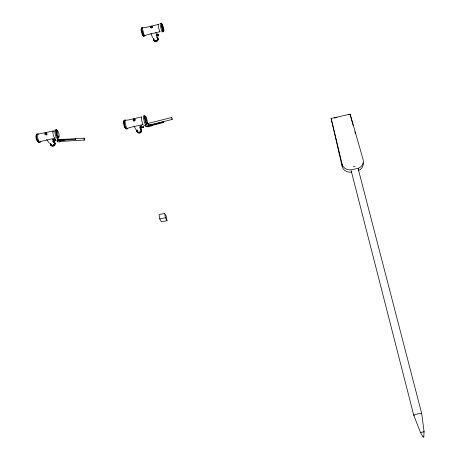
<?xml version="1.0" encoding="UTF-8"?>
<svg xmlns="http://www.w3.org/2000/svg" width="460" height="460" viewBox="0 0 460 460"><rect width="100%" height="100%" fill="white"/><g stroke="black" fill="none" stroke-linecap="round" stroke-linejoin="round"><path stroke-width="0.69" d="M351.888 172.017A8.067 7.251 -4.1 0 1 342.223 166.675L331.131 118.433L350.146 114.155L363.135 159.643A8.366 7.504 -3.7 0 1 358.443 168.256L358.421 170.579A8.32 7.463 -3.6 0 0 363.256 162.852M55.907 140.685L55.93 140.921M59.846 139.696L59.932 139.524M60.087 141.553L60.07 141.226M351.129 170.551L413.712 415.081L420.492 432.457L423.062 436.988L423.74 436.897L424.097 431.762L421.699 413.528L358.236 168.992M145.659 125.724L145.975 126.437L148.275 126.695L148.35 124.896M56.005 140.961L55.965 140.438M53.17 141.404L53.124 141.749M163.317 121.796L163.495 122.521L163.317 121.796L151.742 124.712L151.995 125.39L163.495 122.521M140.242 126.005L140.254 126.201M54.309 140.294C54.366 138.609 55.723 141.065 54.217 140.145M54.74 139.667C56.005 140.087 54.125 141.272 54.481 140.007M60.053 140.794C60.329 143.06 56.356 141.968 57.609 139.725L60.369 139.518L59.116 139.587M75.612 139.064C75.612 138.023 75.67 140.122 75.676 139.087M147.373 126.592L148.275 126.695A0.65 0.391 -23.5 0 1 147.373 126.592L147.395 126.598M147.643 123.447L148.177 124.137M53.096 139.495L53.452 139.604M143.215 127.454L142.692 127.213L143.158 127.696L142.537 127.529L143.209 127.385M59.88 139.593L60.116 140.415L57.69 140.633L63.767 140.248L63.997 139.23L59.944 139.472L60.053 140.547M59.19 140.449C60.427 140.3 60.392 140.087 60.087 141.128M84.168 138.167L84.284 140.059L84.168 138.167L57.609 139.725M147.74 123.504L171.678 117.484L172.092 118.157L172.172 119.45L148.292 125.436M171.678 117.484L171.597 118.03M60.157 140.386L59.817 140.375M157.659 34.385L157.947 35.696M421.509 413.678L420.687 413.408L417.916 413.816L413.712 415.081L414.149 415.219M423.068 437L423.993 436.81M63.698 139.391L63.997 139.23M423.804 431.905L424.097 431.762L420.687 432.503M143.94 35.96L147.28 34.73L159.879 31.74M39.169 142.226L42.475 141.03L54.987 138.167M353.222 166.761L355.062 166.353M148.591 125.126L151.627 124.367L151.99 125.402M145.975 126.437L148.298 125.85M148.275 125.954L154.583 124.373M155.946 124.027L160.028 123.004M148.137 126.793L152.116 125.798L151.823 124.735M158.211 24.483L145.601 27.485L142.065 27.887M53.193 131.002L37.852 134.182M141.415 116.972L128.231 119.997L125.149 120.324M54.154 139.587L55.033 139.386L55.286 140.679C53.601 141.806 54.326 137.942 54.407 140.881M54.28 139.765L55.16 139.564M54.28 140.697L55.286 140.679M331.148 118.766L331.683 118.645M334.42 118.03L337.157 117.415M348.784 114.799L350.152 114.488L350.146 114.155M358.443 168.256L351.865 169.7A8.113 7.285 -4.2 0 1 342.148 164.341L331.131 118.433M164.674 213.388L159.074 214.613L159.769 218.971L161.437 221.881L167.003 220.662L166.296 216.338L164.674 213.388L165.381 217.741L167.003 220.662M159.769 218.971L165.381 217.741M60.059 140.432L59.461 140.449L59.8 140.461M84.284 140.059L60.024 141.462M75.67 139.432L63.9 140.11L63.911 139.782L68.736 139.483M60.03 140.242L57.667 140.38L57.523 139.501L57.494 140.076M64.066 140.093L60.018 140.329L59.995 139.961M148.275 126L148.304 126A0.65 0.391 -23.5 0 1 148.287 126.713M172.172 119.45L171.844 119.013M53.061 141.806L52.67 141.26M140.11 128.432L139.576 126.891M55.004 140.104C54.562 143.779 53.124 137.252 54.47 139.903M54.245 140.035C55.487 139.909 53.302 139.558 54.809 139.788M52.641 139.524L52.365 140.053M54.205 139.984L54.608 140.202L54.843 139.846M46.598 139.483L49.404 143.307M156.751 36.593L156.176 34.454M63.854 140.076L63.888 139.426L63.911 139.782M140.8 128.231L140.645 127.863M59.19 140.455L59.116 139.547M53.59 141.513L53.383 141.053M147.924 123.562L148.097 123.907M145.751 125.919L146.073 126.166L145.78 124.373M57.701 141.841L57.615 141.49M134.038 126.005L135.838 129.542M144.135 125.603L144.06 125.108L144.129 125.597M147.982 125.281L148.292 126.04M157.343 36.156L157.452 36.064M157.883 34.373L157.998 34.713M150.978 33.511L152.645 37.806M155.836 32.608L156.532 34.46M53.377 141.099L53.118 140.191M140.651 127.926L140.478 127.345M141.352 127.15L141.042 126.184L141.387 127.541L141.151 125.626L141.703 127.978L141.208 126.54M141.433 127.173L141.588 127.495L141.588 127.127M158.067 35.454L158.154 35.385M157.286 36.012L156.975 34.81M141.473 126.598L141.26 126.109L141.266 126.477M148.206 124.073L148.367 124.695M350.342 115.178L353.194 125.528M354.901 131.744L355.471 133.814M157.981 35.138C159.12 39.094 156.923 30.199 158.033 35.512M140.472 127.374L140.323 126.718M158.062 34.787L158.2 35.374M148.252 124.39L148.436 125.246M157.889 34.931L157.855 34.339L157.987 35.661M141.576 126.759L141.645 127.063M156.923 34.523L156.992 34.839M140.334 126.741L140.231 126.143M53.078 139.892L53.141 140.208M55.033 139.386L55.16 140.495M53.055 139.633L53.101 139.926M339.181 152.576L339.273 154.968M342.148 164.341L342.223 166.675M55.275 137.592A3.691 0.839 75.8 0 1 54.033 137.017A3.691 0.839 75.8 0 1 52.877 132.411A3.691 0.839 75.8 0 1 53.728 131.405M58 137.908A4.117 0.926 75.8 0 1 57.73 137.827M56.275 130.013A4.117 0.926 75.8 0 1 56.591 130.37M58.316 137.275A4.117 0.926 75.8 0 1 58.196 137.724M38.876 142.146A4.111 1.012 75.6 0 1 37.806 140.421M40.336 141.726A4.479 1.098 75.6 0 1 38.726 141.047A4.479 1.098 75.6 0 1 37.312 135.458A4.479 1.098 75.6 0 1 38.439 134.222M39.203 142.439A4.479 1.104 75.6 0 1 36.777 138.535A4.479 1.104 75.6 0 1 37.082 134.061M38.916 142.036A4.008 0.989 75.6 0 1 36.742 138.546A4.008 0.989 75.6 0 1 37.018 134.544M37.979 141.467A3.214 0.793 75.6 0 1 36.236 138.667A3.214 0.793 75.6 0 1 36.455 135.458M57.563 138.31A4.491 1.012 75.8 0 1 55.257 134.366A4.491 1.012 75.8 0 1 55.464 129.91M58.754 136.85A4.491 1.006 75.8 0 1 57.362 137.149A4.491 1.006 75.8 0 1 55.821 130.979A4.491 1.006 75.8 0 1 57.224 130.715M58.748 136.511A4.013 0.897 75.8 0 1 57.5 136.775A4.013 0.897 75.8 0 1 56.126 131.261A4.013 0.897 75.8 0 1 57.379 131.019M54.521 142.957A1.949 1.662 -32.6 0 1 51.261 145.026M54.418 142.657A2.127 1.817 -32.6 0 1 54.326 145.676A2.127 1.817 -32.6 0 1 51.221 145.228M53.481 141.789A2.133 1.823 -32.6 0 1 54.579 143.997A2.133 1.823 -32.6 0 1 52.147 145.538A2.133 1.823 -32.6 0 1 50.623 143.6M53.406 141.95A1.949 1.667 -32.6 0 1 54.412 143.963A1.949 1.667 -32.6 0 1 52.187 145.377A1.949 1.667 -32.6 0 1 50.795 143.6M53.584 141.565A2.398 2.047 -32.6 0 1 54.82 144.043A2.398 2.047 -32.6 0 1 52.083 145.774A2.398 2.047 -32.6 0 1 50.376 143.595M53.647 141.651A2.392 2.047 -32.6 0 1 54.884 144.129A2.392 2.047 -32.6 0 1 52.147 145.866A2.392 2.047 -32.6 0 1 50.439 143.687M53.544 141.881A2.133 1.823 -32.6 0 1 54.642 144.083A2.133 1.823 -32.6 0 1 52.21 145.63A2.133 1.823 -32.6 0 1 50.692 143.687M47.035 134.326A0.828 0.701 -32.5 0 1 46.333 135.033M46.172 133.595A0.828 0.701 -32.5 0 1 46.581 133.601M46.218 133.348A0.828 0.701 -32.5 0 1 46.874 134.101A0.828 0.701 -32.5 0 1 45.965 134.832A0.828 0.701 -32.5 0 1 45.31 134.078M45.626 133.561A0.828 0.701 -32.5 0 1 45.81 133.44M358.225 170.246A3.64 1.432 -14.7 0 1 358.34 170.602M141.571 117.076A3.847 0.494 76.7 0 0 141.709 120.347A3.847 0.494 76.7 0 0 143.181 124.465L130.007 127.477L126.517 128.731A4.284 0.632 76.6 0 1 126.327 128.633M127.518 128.242A4.675 0.684 76.6 0 1 126.431 127.443A4.675 0.684 76.6 0 1 125.034 121.59A4.675 0.684 76.6 0 1 125.649 120.388M126.431 128.972A4.669 0.69 76.6 0 1 124.534 124.792A4.669 0.69 76.6 0 1 124.344 120.204M126.149 128.547A4.174 0.621 76.6 0 1 124.453 124.809A4.174 0.621 76.6 0 1 124.28 120.71M125.235 127.592A3.346 0.5 76.6 0 1 123.935 125.379A3.346 0.5 76.6 0 1 123.694 121.664M145.768 124.631A4.681 0.592 76.8 0 1 144.009 120.411A4.681 0.592 76.8 0 1 143.698 115.845M146.884 123.889A4.681 0.586 76.8 0 1 145.929 123.061A4.681 0.586 76.8 0 1 144.549 117.196A4.681 0.586 76.8 0 1 145.038 116.018M146.912 123.447A4.186 0.523 76.8 0 1 146.061 122.705A4.186 0.523 76.8 0 1 144.825 117.461A4.186 0.523 76.8 0 1 145.256 116.409M141.036 129.726A2.024 1.765 -26 0 1 139.489 132.376M138.977 132.428A2.024 1.765 -26 0 1 137.396 131.497M141.467 130.168A2.208 1.926 -26 0 1 140.059 132.98A2.208 1.926 -26 0 1 137.345 131.623M140.421 128.714A2.214 1.932 -26 0 1 141.047 131.129A2.214 1.932 -26 0 1 138.489 132.376A2.214 1.932 -26 0 1 136.976 130.393M140.679 129.151A2.024 1.765 -26 0 1 139.65 132.112A2.024 1.765 -26 0 1 137.16 130.393M140.467 128.811A2.214 1.926 -26 0 1 141.093 131.221A2.214 1.926 -26 0 1 138.535 132.468A2.214 1.926 -26 0 1 137.023 130.49M140.582 128.501A2.49 2.168 -26 0 1 141.185 131.393A2.49 2.168 -26 0 1 138.017 132.509A2.49 2.168 -26 0 1 136.867 129.812M140.628 128.599A2.49 2.168 -26 0 1 141.231 131.491A2.49 2.168 -26 0 1 138.063 132.606A2.49 2.168 -26 0 1 136.919 129.91M134.044 121.135A0.862 0.747 -26 0 1 133.584 120.773M134.464 119.629A0.862 0.747 -26 0 1 134.676 119.657M134.556 119.416A0.862 0.747 -26 0 1 134.987 120.428A0.862 0.747 -26 0 1 133.791 120.853A0.862 0.747 -26 0 1 133.567 119.767M159.959 31.378A3.737 0.316 76.6 0 1 158.763 28.313A3.737 0.316 76.6 0 1 158.343 24.679M143.779 35.753A4.163 0.431 76.4 0 1 143.566 35.288M143.307 34.586A4.163 0.431 76.4 0 1 142.755 32.7M144.808 35.081A4.537 0.466 76.4 0 1 144.216 35.184A4.537 0.466 76.4 0 1 142.761 29.607A4.537 0.466 76.4 0 1 142.853 27.594M143.865 35.949A4.537 0.471 76.4 0 1 142.29 32.258A4.537 0.471 76.4 0 1 141.864 27.83M143.595 35.569A4.059 0.42 76.4 0 1 142.18 32.269A4.059 0.42 76.4 0 1 141.806 28.301M142.652 34.581A3.254 0.339 76.3 0 1 142.157 34.471A3.254 0.339 76.3 0 1 141.105 30.205A3.254 0.339 76.3 0 1 141.421 29.578M162.334 31.636A4.548 0.374 76.6 0 1 160.896 27.905A4.548 0.374 76.6 0 1 160.373 23.489M163.306 30.757A4.548 0.374 76.7 0 1 162.754 30.578A4.548 0.374 76.7 0 1 161.316 24.604A4.548 0.374 76.7 0 1 161.627 23.765M163.346 30.371A4.065 0.333 76.7 0 1 162.852 30.21A4.065 0.333 76.7 0 1 161.564 24.863A4.065 0.333 76.7 0 1 161.845 24.115M157.527 38.433A1.932 1.621 -21.9 0 1 156.308 40.813A1.932 1.621 -21.9 0 1 153.916 39.721M157.642 38.588A2.11 1.771 -21.9 0 1 156.59 41.567A2.11 1.771 -21.9 0 1 153.968 39.899A1.932 1.621 -21.9 0 0 156.222 40.589A1.932 1.621 -21.9 0 0 157.579 38.611M156.935 37.473A2.116 1.771 -21.9 0 1 157.556 39.669A2.116 1.771 -21.9 0 1 155.112 40.854A2.116 1.771 -21.9 0 1 153.646 39.071M153.83 39.497A1.932 1.621 -21.9 0 1 153.824 39.065M157.188 37.869A1.932 1.621 -21.9 0 1 157.441 38.209M156.981 37.582A2.116 1.771 -21.9 0 1 157.51 39.922A2.116 1.771 -21.9 0 1 154.819 40.882A2.116 1.771 -21.9 0 1 153.818 38.709M157.09 37.271A2.375 1.989 -21.9 0 1 157.786 39.744A2.375 1.989 -21.9 0 1 155.037 41.078A2.375 1.989 -21.9 0 1 153.393 39.071M157.13 37.386A2.375 1.989 -21.9 0 1 157.728 40.02A2.375 1.989 -21.9 0 1 154.704 41.095A2.375 1.989 -21.9 0 1 153.583 38.651M152.018 26.783A0.765 0.638 -21.9 0 1 151.001 27.6A0.765 0.638 -21.9 0 1 150.811 26.502A0.765 0.638 -21.9 0 1 152.018 26.783A0.822 0.684 -21.9 0 1 152.001 27.686A0.822 0.684 -21.9 0 1 150.978 27.928A0.822 0.684 -21.9 0 1 150.656 27.111M163.921 30.067L163.852 30.377L163.001 27.801L162.403 24.046L163.921 30.067M143.411 126.557L142.819 126.396L143.411 126.557M57.143 132.302A3.22 0.719 75.9 0 0 58.926 136.85A3.22 0.719 75.9 0 0 58.357 132.031A3.22 0.719 75.9 0 0 57.143 132.302M45.782 134.521A0.77 0.655 -32.5 0 0 46.598 133.492A0.77 0.655 -32.5 0 0 45.327 133.475A0.77 0.655 -32.5 0 0 45.782 134.521M45.764 134.648A0.914 0.776 -32.5 0 0 46.724 133.429A0.914 0.776 -32.5 0 0 45.224 133.411A0.914 0.776 -32.5 0 0 45.764 134.648M45.712 134.579A0.914 0.776 -32.5 0 0 46.673 133.36A0.914 0.776 -32.5 0 0 45.172 133.343A0.914 0.776 -32.5 0 0 45.712 134.579M145.745 117.587A3.358 0.414 76.8 0 0 147.211 123.004A3.358 0.414 76.8 0 0 146.763 118.87A3.358 0.414 76.8 0 0 145.745 117.587M133.802 120.566A0.805 0.696 -26 0 0 134.872 119.698A0.805 0.696 -26 0 0 133.613 119.364A0.805 0.696 -26 0 0 133.802 120.566M133.71 120.618A0.949 0.822 -26 0 0 134.975 119.588A0.949 0.822 -26 0 0 133.492 119.197A0.949 0.822 -26 0 0 133.71 120.618M150.949 27.715A0.908 0.753 -21.9 0 0 152.156 26.755A0.908 0.753 -21.9 0 0 150.73 26.421A0.908 0.753 -21.9 0 0 150.949 27.715"/></g></svg>
